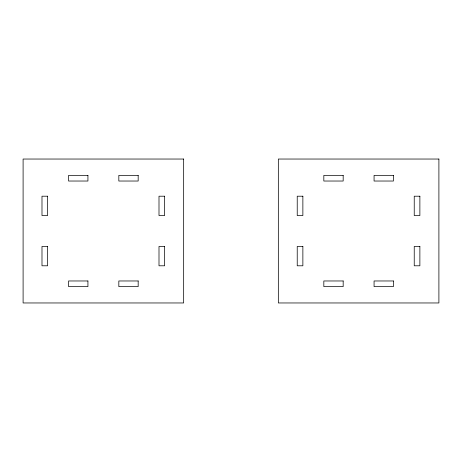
<?xml version="1.0" encoding="UTF-8"?>
<svg xmlns="http://www.w3.org/2000/svg" width="462" height="462" viewBox="0 0 462 462"><rect width="100%" height="100%" fill="white"/><g stroke="black" fill="none" stroke-linecap="round" stroke-linejoin="round"><path stroke-width="0.69" d="M183.662 159.038L23.1 159.038L23.1 302.962L183.662 302.962L183.662 159.038M438.9 159.038L278.338 159.038L278.338 302.962L438.9 302.962L438.9 159.038M87.93 175.387L68.584 175.387L68.584 181.029L87.93 181.029L87.93 175.387M138.173 175.387L118.826 175.387L118.826 181.029L138.173 181.029L138.173 175.387M343.174 175.387L323.827 175.387L323.827 181.029L343.174 181.029L343.174 175.387M393.416 175.387L374.07 175.387L374.07 181.029L393.416 181.029L393.416 175.387M47.632 196.206L41.99 196.206L41.99 215.552L47.632 215.552L47.632 196.206M164.639 196.206L158.997 196.206L158.997 215.552L164.639 215.552L164.639 196.206M302.87 196.206L297.228 196.206L297.228 215.552L302.87 215.552L302.87 196.206M419.877 196.206L414.235 196.206L414.235 215.552L419.877 215.552L419.877 196.206M47.632 246.448L41.99 246.448L41.99 265.794L47.632 265.794L47.632 246.448M164.639 246.448L158.997 246.448L158.997 265.794L164.639 265.794L164.639 246.448M302.87 246.448L297.228 246.448L297.228 265.794L302.87 265.794L302.87 246.448M419.877 246.448L414.235 246.448L414.235 265.794L419.877 265.794L419.877 246.448M87.93 280.971L68.584 280.971L68.584 286.613L87.93 286.613L87.93 280.971M138.173 280.971L118.826 280.971L118.826 286.613L138.173 286.613L138.173 280.971M343.174 280.971L323.827 280.971L323.827 286.613L343.174 286.613L343.174 280.971M393.416 280.971L374.07 280.971L374.07 286.613L393.416 286.613L393.416 280.971"/></g></svg>
